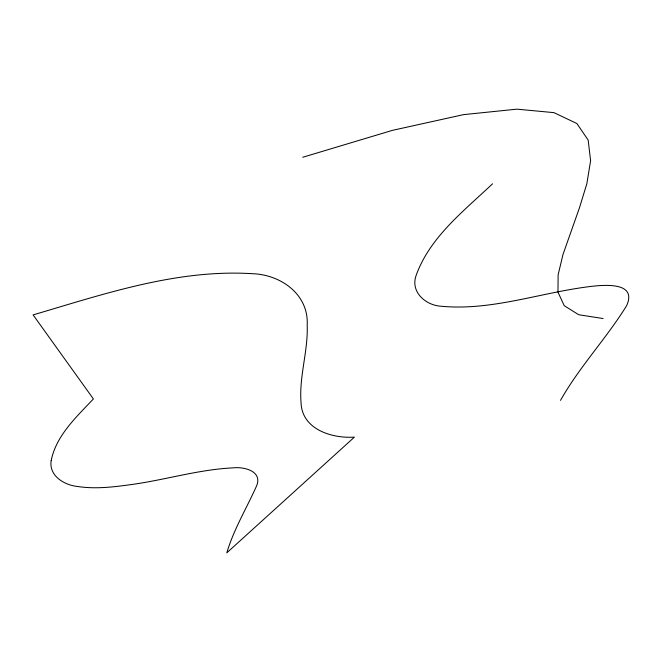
<?xml version="1.0" encoding="UTF-8"?>
<svg xmlns="http://www.w3.org/2000/svg" width="662" height="662" viewBox="0 0 662 662"><rect width="100%" height="100%" fill="white"/><g stroke="black" fill="none" stroke-linecap="round" stroke-linejoin="round"><path stroke-width="0.99" d="M560.507 400.378C579.49 366.731 606.384 338.439 626.6 305.728C638.698 279.066 596.594 285.62 583.288 287.44C536.154 294.168 489.475 310.792 441.388 306.258C426.022 305.538 410.25 292.19 416.05 275.673C429.696 237.228 463.905 210.938 492.545 183.788M302.708 157.275L392.425 130.356L463.599 114.625L516.923 109.156L553.953 112.639L576.859 123.513L588.17 140.087L590.603 160.692L586.83 183.771L579.432 207.893L563.006 254.431L558.132 274.821L557.967 292.157L564.239 305.695L578.687 314.731L603.09 318.538M51.164 460.661C48.731 476.003 64.495 485.188 77.711 486.512C95.311 489.177 113.185 487.091 130.687 484.642C164.979 480.049 198.426 469.499 233.098 467.868C244.535 466.52 263.575 471.518 256.136 486.909C246.264 508.83 233.669 529.625 226.801 552.844L354.418 437.119C332.092 438.641 302.021 429.489 301.053 402.852C298.901 376.752 308.186 351.299 307.201 325.207C308.906 294.3 280.688 274.507 252.131 273.687C177.093 269.037 104.1 293.994 33.1 314.897L93.392 398.938C76.502 416.928 56.187 435.406 51.164 460.661"/></g></svg>
